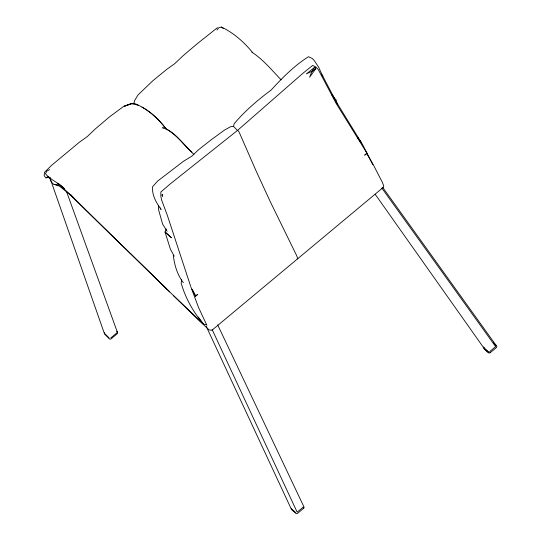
<?xml version="1.0" encoding="UTF-8"?>
<svg xmlns="http://www.w3.org/2000/svg" width="541" height="541" viewBox="0 0 541 541"><rect width="100%" height="100%" fill="white"/><g stroke="black" fill="none" stroke-linecap="round" stroke-linejoin="round"><path stroke-width="0.81" d="M158.75 206.04L158.385 209.056L162.638 224.19L167.095 231.257M193.935 154.462C185.029 145.718 177.022 135.135 166.094 128.886C157.81 117.81 147.01 108.403 134.06 103.29L134.405 100.924L137.989 94.973L152.887 80.704L166.892 69.255L174.817 63.595L182.912 55.892L196.735 44.139L217.421 27.692M181.668 279.778L181.181 283.186C185.509 298.334 193.367 312.184 203.517 324.174L206.588 324.722M237.452 130.476L233.536 126.411L234.131 123.774C244.897 111.02 257.732 100.011 271.109 90.076C282.368 77.789 294.351 65.596 308.526 56.717L312.245 58.489L314.159 60.396L318.656 67.199L322.078 74.841L334.419 98.361L332.296 95.277M49.867 177.705L104.183 332.986M166.249 228.971L165.025 231.994L170.469 249.354L174.243 256.184M216.955 30.073L218.794 27.713L221.458 27.05C233.712 32.927 244.086 42.103 252.613 52.585M195.463 296.245L197.702 294.378L195.463 296.245L192.048 289.158L195.754 296.035M366.987 153.225L364.749 155.098L366.987 153.225L336.096 103.324L318.406 69.809L315.991 67.091L312.678 65.42L302.913 73.285L237.668 130.3L170.489 183.71L160.846 192.014L160.866 196.451L161.705 200.251L167.352 215.419L190.669 286.338M110.851 337.902L116.775 332.965A1.312 1.096 -25.9 0 0 116.978 331.356L117.012 331.45M212.14 330.078L383.407 187.274L383.677 185.8L382.386 182.398L373.047 164.248L366.697 153.441M303.65 506.396L303.866 506.863A1.298 0.94 -30.2 0 1 303.602 508.324L297.672 513.267A1.312 0.954 -30.2 0 1 295.954 513.456L291.606 509.615A1.298 0.94 -30.2 0 1 291.383 508.919M484.486 347.593A1.312 0.954 -30.2 0 0 484.438 348.83L488.888 352.888L484.148 348.424L488.719 352.725A1.298 0.94 -30.2 0 0 490.417 352.549L496.347 347.606A1.312 0.954 -30.2 0 0 496.624 346.132L495.4 345.016M49.61 169.61L46.837 171.091L45.478 173.789C50.617 180.079 58.996 182.858 64.582 188.89L57.887 183.25L72.812 197.046L70.79 194.902C102.283 226.632 134.783 257.435 166.594 288.928L162.442 284.755M297.144 258.869L297.773 258.679L296.617 255.528L270.128 201.38L256.299 171.389L239.643 133.296L238.561 131.125L237.695 130.543M48.933 177.462L45.789 177.915L44.166 175.595L44.538 172.281L51.442 165.445L79.324 142.269L87.25 136.609L95.338 128.914L109.16 117.16L123.815 106.246L131.788 103.635L133.512 103.777M233.536 126.411L230.615 126.709L224.414 130.144L211.213 139.774L198.425 149.864L191.886 156.133L183.548 161.232L157.614 181.1L152.623 186.706C151.683 195.024 156.464 202.916 161.096 209.516L160.19 207.872M48.007 177.191L46.411 177.34L50.367 177.935M134.06 103.29L131.368 103.453L124.552 106.178L131.788 103.635L138.226 105.258M211.511 330.274L209.124 329.895L199.812 321.253L69.16 193.915L60.139 186.652L57.292 185.103L54.026 184.332L56.325 184.772M163.375 127.886L162.483 127.777C175.189 131.078 182.168 144.264 191.872 152.089M57.292 185.103L58.773 185.374L55.412 184.745M47.831 176.765L49.204 177.232M251.903 52.173C263.129 59.476 271.873 70.215 281.104 79.845M141.992 107.091C151.575 112.386 159.446 120.278 166.094 128.886M221.458 27.05L223.223 28.545M291.085 508.493L295.433 512.334M493.48 342.933L495.928 345.158M483.782 347.897L488.016 351.758L483.782 347.897A1.312 0.954 -30.2 0 1 483.654 346.923M169.712 291.951L164.66 286.973M173.505 295.643L203.517 324.174L198.297 317.053M334.047 98.151L336.319 100.349L334.216 98.232M53.687 184.339L51.341 182.026L49.616 177.556M104.352 333.209L109.059 337.902M331.904 94.607L335.292 99.706M321.395 74.225L322.889 76.24L322.199 75.185M183.358 282.659C177.313 274.902 174.385 264.914 173.309 255.298M382.697 187.402L496.077 345.354M381.777 187.998L495.651 346.632L489.72 351.576L490.417 352.549M358.71 138.996L357.777 137.691L362.477 144.352L372.796 164.694M359.637 140.302L361.503 142.905L335.488 100.599M331.687 94.398L333.547 97.008M375.197 194.287L483.627 347.701M333.303 96.298L333.939 97.4M335.866 101.282L337.746 104.704L336.062 101.465M217.671 324.877L303.494 505.93M303.602 508.324L303.075 507.208L297.151 512.151L212.072 329.401M206.216 326.318L290.93 508.303M206.892 325.364L198.486 307.369L190.926 287.048M66.611 191.778L117.147 331.586M117.16 331.856L117.329 332.445M104.663 332.776A1.312 1.096 -25.9 0 0 104.684 334.142L109.39 338.835A1.298 1.082 -25.9 0 0 111.162 338.788L117.093 333.844A1.312 1.096 -25.9 0 0 117.296 332.242M162.28 194.354L161.996 195.382L162.719 196.342L162.28 194.354M311.934 71.324L309.641 77.167L315.755 68.741L315.396 67.483L314.564 67.382L306.402 73.853L311.934 71.324L315.755 68.741L314.564 67.382L311.934 71.324M166.56 233.333L165.025 231.994L171.511 237.77L166.56 233.333"/></g></svg>
